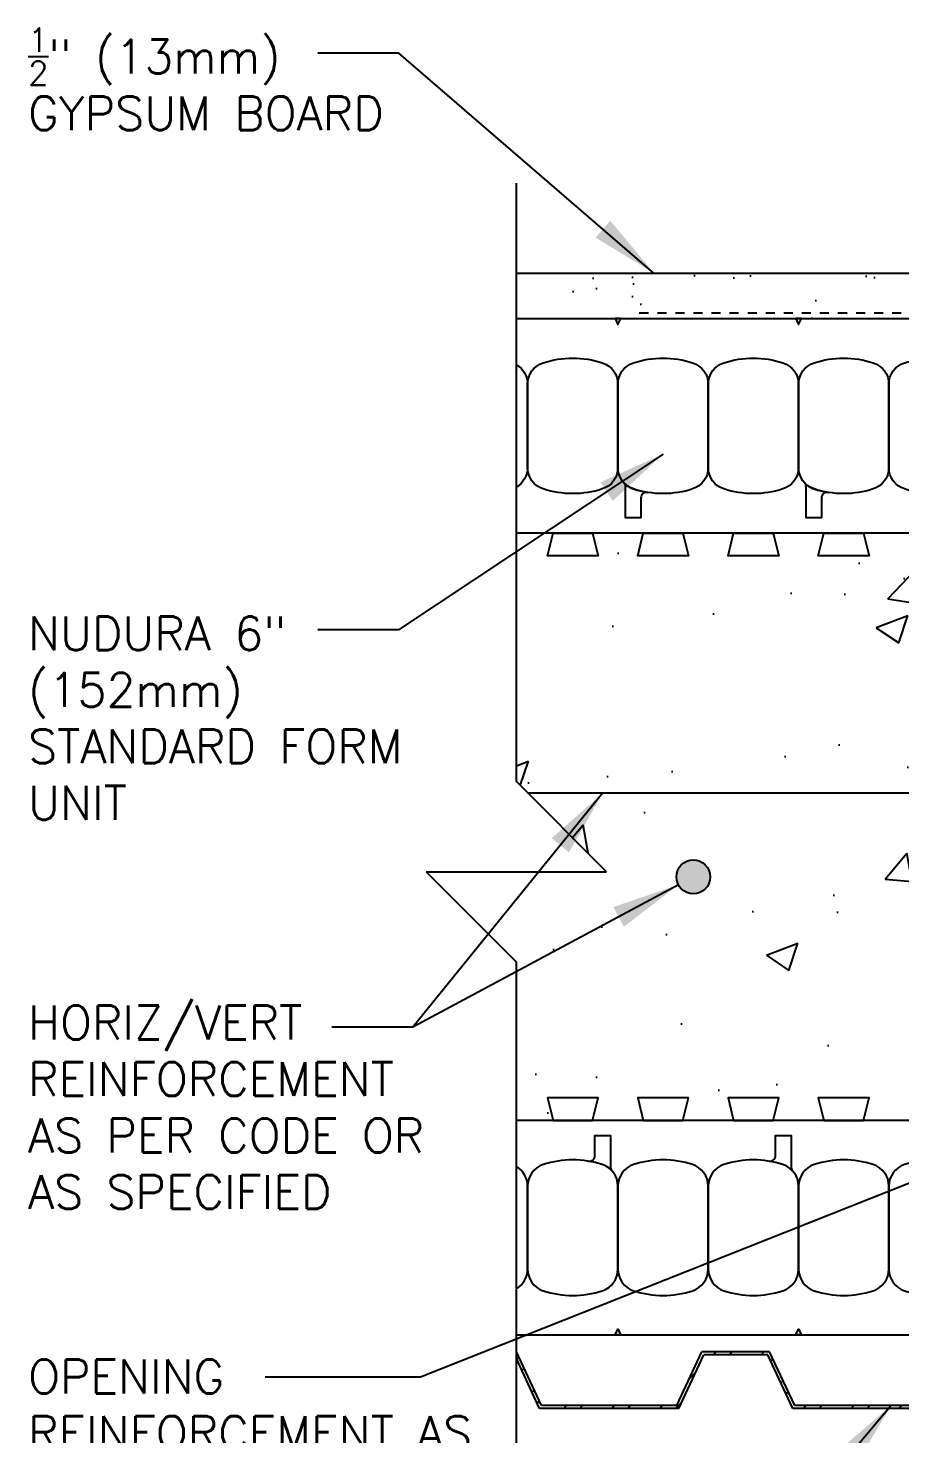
# Model space of a CAD drawing. Header units: inches. Extents: x 2883.8 to 2914.4, y 405.8 to 448.2.
# Drawn here: x 2884.03 to 2893.68, y 432.66 to 448.22 of the extents above; entities that cross this region are included whole.
import ezdxf

# ---------------------------------------------------------------- set-up
doc = ezdxf.new("R2010")
doc.units = ezdxf.units.IN
doc.header["$LTSCALE"] = 0.5
doc.header["$MEASUREMENT"] = 0
doc.linetypes.add('DASHED2', pattern=[0.375, 0.25, -0.125])
for name, color, linetype in [('HATCH', 12, 'CONTINUOUS'), ('LINE18', 9, 'CONTINUOUS'), ('line25', 2, 'CONTINUOUS'), ('LINE50', 5, 'CONTINUOUS'), ('LINE65', 3, 'CONTINUOUS'), ('LINE9', 9, 'CONTINUOUS'), ('TEXT', 4, 'CONTINUOUS')]:
    doc.layers.add(name, color=color, linetype=linetype)
doc.styles.add('DIM', font='romans.shx', dxfattribs={"width": 0.7})
doc.styles.get("Standard").update_dxf_attribs({"font": 'romans.shx'})
doc.dimstyles.new('ext_12', dxfattribs={"dimscale": 12, "dimtxt": 0.09375, "dimasz": 0.09375, "dimexe": 0.09375, "dimexo": 0.0625, "dimgap": 0.0625, "dimtad": 1, "dimdec": 1, "dimzin": 3, "dimdsep": 46, "dimlunit": 4, "dimtxsty": 'DIM', "dimcen": 0.09, "dimdle": 0.09375, "dimclrt": 4, "dimadec": 0, "dimazin": 0, "dimtfac": 1, "dimtdec": 1, "dimtmove": 2, "dimatfit": 3, "dimfxl": 0, "dimfrac": 2, "dimtolj": 1, "dimtzin": 0, "dimarcsym": 0})

msp = doc.modelspace()

# ---------------------------------------------------------------- hatches: boundary and pattern name
at = {"layer": 'HATCH'}
h = msp.add_hatch(dxfattribs=at)
h.set_pattern_fill('AR-SAND', color=256, scale=0.5, style=0)
h.set_pattern_definition([(37.5, (-2.1272, -14.42985), (-0.03149668, 0.96341188), [0, -0.76, 0, -0.85, 0, -0.8125]), (7.5, (-2.1272, -14.4298), (0.88488835, 1.41107303), [0, -0.41, 0, -0.685, 0, -0.2625]), (327.5, (-2.7422, -14.42985), (1.55707093, 0.00282953), [0, -0.25, 0, -0.9, 0, -1.175]), (317.5, (-2.7422, -14.4298), (1.5030633, 0.4388378), [0, -0.125, 0, -0.59, 0, -0.675])])
h.paths.add_polyline_path([(2891.3512501, 445.5065058), (2891.3512501, 445.0065058), (2900.562364, 445.0065058), (2902.0673073, 445.0065058), (2902.0673073, 445.5065058)])
h.paths.add_polyline_path([(2889.4373201, 445.5065058), (2889.4373201, 445.0065058), (2891.3512501, 445.0065058), (2891.3512501, 445.5065058)])
h = msp.add_hatch(dxfattribs=at)
h.set_pattern_fill('AR-CONC', color=256, scale=0.5)
h.set_pattern_definition([(50, (0, 0), (3.586301, -0.3137607), [0.375, -4.125]), (355, (0, 0), (-0.6937567, 3.7609607), [0.3, -3.3]), (100.45144, (0.299, -0.026), (2.8925442, 3.4472), [0.318701, -3.5057106]), (46.1842, (0, 1), (5.3362067, -0.8275964), [0.5625, -6.1875]), (96.63564, (0.4447, 0.931), (4.67331, 4.870593), [0.478052, -5.258569]), (351.18416, (0, 1), (4.67331, 4.870593), [0.45, -4.95]), (21, (0.5, 0.75), (2.9845353, -2.0130945), [0.375, -4.125]), (326, (0.5, 0.75), (1.2165767, 3.62575), [0.3, -3.3]), (71.45144, (0.7487, 0.5822), (4.201112, 1.6126558), [0.318701, -3.5057106]), (37.5, (0, 0), (0.0607993, 1.66446927), [0, -3.26, 0, -3.35, 0, -3.3125]), (7.5, (0, 0), (1.3153477, 1.9720586), [0, -1.91, 0, -3.185, 0, -1.2625]), (327.5, (-1.115, 0), (2.6691122, -0.11277436), [0, -1.25, 0, -3.9, 0, -5.175]), (317.5, (-1.615, 0), (2.9159308, 0.500525), [0, -1.625, 0, -2.59, 0, -3.675])])
h.paths.add_polyline_path([(2889.4373201, 442.6315058), (2889.84353, 442.6315058), (2889.781198, 442.3815058), (2890.34353, 442.3815058), (2890.281198, 442.6315058), (2890.84353, 442.6315058), (2890.781198, 442.3815058), (2891.34353, 442.3815058), (2891.281198, 442.6315058), (2891.84353, 442.6315058), (2891.781198, 442.3815058), (2892.34353, 442.3815058), (2892.281198, 442.6315058), (2892.84353, 442.6315058), (2892.781198, 442.3815058), (2893.34353, 442.3815058), (2893.281198, 442.6315058), (2893.84353, 442.6315058), (2893.781198, 442.3815058), (2894.34353, 442.3815058), (2894.281198, 442.6315058), (2894.84353, 442.6315058), (2894.781198, 442.3815058), (2895.34353, 442.3815058), (2895.281198, 442.6315058), (2896.1873648, 442.6315058), (2896.1873648, 442.569088), (2896.3123645, 442.569088), (2896.3123645, 442.3502884), (2896.2648646, 442.3502884), (2896.2314097, 442.3358599), (2896.2188725, 442.3016913), (2896.2326387, 442.2697135), (2896.2648646, 442.2565386), (2896.3123645, 442.2565386), (2896.3169559, 442.1778962), (2896.3441243, 442.1036413), (2896.3779774, 442.0567653), (2896.4216943, 442.0189204), (2896.4216943, 436.7441616), (2896.3708201, 436.6981502), (2896.334366, 436.640044), (2896.315123, 436.5745283), (2896.3123645, 436.5065433), (2896.2648646, 436.5065433), (2896.2326387, 436.4933684), (2896.2188725, 436.4613906), (2896.2314097, 436.427222), (2896.2648646, 436.4127935), (2896.3123645, 436.4127935), (2896.3123645, 436.193994), (2896.1873648, 436.193994), (2896.1873648, 436.1315058), (2895.281198, 436.1315058), (2895.34353, 436.3815058), (2894.781198, 436.3815058), (2894.84353, 436.1315058), (2894.281198, 436.1315058), (2894.34353, 436.3815058), (2893.781198, 436.3815058), (2893.84353, 436.1315058), (2893.281198, 436.1315058), (2893.34353, 436.3815058), (2892.781198, 436.3815058), (2892.84353, 436.1315058), (2892.281198, 436.1315058), (2892.34353, 436.3815058), (2891.781198, 436.3815058), (2891.84353, 436.1315058), (2891.281198, 436.1315058), (2891.34353, 436.3815058), (2890.781198, 436.3815058), (2890.84353, 436.1315058), (2890.281198, 436.1315058), (2890.34353, 436.3815058), (2889.781198, 436.3815058), (2889.84353, 436.1315058), (2889.4373201, 436.1315058), (2889.4373201, 437.8817097), (2888.4373201, 438.8817097), (2890.4373201, 438.8817097), (2889.4373201, 439.8817097)])
h.paths.add_polyline_path([(2896.9373633, 442.6315384), (2897.84353, 442.6315058), (2897.781198, 442.3815058), (2898.34353, 442.3815058), (2898.281198, 442.6315058), (2898.84353, 442.6315058), (2898.781198, 442.3815058), (2899.34353, 442.3815058), (2899.281198, 442.6315058), (2899.84353, 442.6315058), (2899.781198, 442.3815058), (2900.34353, 442.3815058), (2900.281198, 442.6315058), (2900.84353, 442.6315058), (2900.781198, 442.3815058), (2901.34353, 442.3815058), (2901.2811917, 442.6315313), (2901.562364, 442.6315384), (2901.562364, 436.1315058), (2901.281198, 436.1315058), (2901.34353, 436.3815058), (2900.781198, 436.3815058), (2900.84353, 436.1315058), (2900.281198, 436.1315058), (2900.34353, 436.3815058), (2899.781198, 436.3815058), (2899.84353, 436.1315058), (2899.281198, 436.1315058), (2899.34353, 436.3815058), (2898.781198, 436.3815058), (2898.84353, 436.1315058), (2898.281198, 436.1315058), (2898.34353, 436.3815058), (2897.781198, 436.3815058), (2897.84353, 436.1315058), (2896.9373633, 436.1315058), (2896.9373632, 436.193994), (2896.8123635, 436.193994), (2896.8123635, 436.4127935), (2896.8606354, 436.4128), (2896.893281, 436.4271824), (2896.9058633, 436.4605434), (2896.8926622, 436.4927961), (2896.8606357, 436.5065368), (2896.8123635, 436.5065433), (2896.8096011, 436.5745548), (2896.7903399, 436.6400931), (2896.7538559, 436.6982123), (2896.7029443, 436.7442224), (2896.7029443, 442.0188595), (2896.7467136, 442.0567249), (2896.7806031, 442.1036402), (2896.8077721, 442.1778955), (2896.8123635, 442.2565386), (2896.8598634, 442.2565386), (2896.89239, 442.2700114), (2896.9058633, 442.303851), (2896.8925453, 442.3366596), (2896.8598634, 442.3502884), (2896.8123635, 442.3502884), (2896.8123635, 442.569088), (2896.9373632, 442.569088)])
h = msp.add_hatch(dxfattribs=at)
h.set_pattern_fill('ANSI32', color=256)
h.paths.add_polyline_path([(2889.4373201, 433.495672), (2889.6950694, 432.9429267), (2891.2348863, 432.9429267), (2891.5122597, 433.5377558), (2892.2224428, 433.5377558), (2892.4998162, 432.9429267), (2894.0396331, 432.9429267), (2894.3170064, 433.5377558), (2895.0271895, 433.5377558), (2895.3045629, 432.9429267), (2896.8443798, 432.9429267), (2897.1217532, 433.5377558), (2897.8319363, 433.5377558), (2898.1093097, 432.9429267), (2899.6491266, 432.9429267), (2899.9264999, 433.5377558), (2900.636683, 433.5377558), (2900.9140564, 432.9429267), (2901.6839648, 432.9429267), (2901.6839648, 432.9741767), (2900.9339648, 432.9741767), (2900.6565915, 433.5690058), (2899.9065915, 433.5690058), (2899.6292181, 432.9741767), (2898.1292181, 432.9741767), (2897.8518447, 433.5690058), (2897.1018447, 433.5690058), (2896.8244714, 432.9741767), (2895.3244714, 432.9741767), (2895.047098, 433.5690058), (2894.297098, 433.5690058), (2894.0197246, 432.9741767), (2892.5197246, 432.9741767), (2892.2423512, 433.5690058), (2891.4923512, 433.5690058), (2891.2149779, 432.9741767), (2889.7149779, 432.9741767), (2889.4376045, 433.5690058), (2889.4373201, 433.5690058)])
at = {"layer": 'LINE65'}
msp.add_hatch(color=256, dxfattribs=at).paths.add_polyline_path([(2891.5842953, 438.8267093, 1), (2891.2092953, 438.8267093, 1)])

# ---------------------------------------------------------------- linework, layer by layer
at = {"layer": 'HATCH', "color": 4, "linetype": 'DASHED2', "ltscale": 0.5}
msp.add_line((2890.7990791, 445.0690058), (2901.593614, 445.0690058), dxfattribs=at)
at = {"layer": 'LINE18', "flags": 128}
msp.add_lwpolyline([(2902.1134249, 437.6915058), (2902.1134249, 445.5069136), (2889.4373201, 445.5069136)], dxfattribs=at)
at = {"layer": 'line25'}
for p, q in [((2901.562364, 442.6315058), (2889.4373201, 442.6315058)), ((2901.562364, 436.1315058), (2889.4373201, 436.1315058))]:
    msp.add_line(p, q, dxfattribs=at)
for points in [[(2890.281198, 442.6315058), (2890.34353, 442.3815058), (2889.781198, 442.3815058), (2889.84353, 442.6315058)], [(2891.281198, 442.6315058), (2891.34353, 442.3815058), (2890.781198, 442.3815058), (2890.84353, 442.6315058)], [(2892.281198, 442.6315058), (2892.34353, 442.3815058), (2891.781198, 442.3815058), (2891.84353, 442.6315058)], [(2893.281198, 442.6315058), (2893.34353, 442.3815058), (2892.781198, 442.3815058), (2892.84353, 442.6315058)], [(2890.281198, 436.1315058), (2890.34353, 436.3815058), (2889.781198, 436.3815058), (2889.84353, 436.1315058)], [(2891.281198, 436.1315058), (2891.34353, 436.3815058), (2890.781198, 436.3815058), (2890.84353, 436.1315058)], [(2892.281198, 436.1315058), (2892.34353, 436.3815058), (2891.781198, 436.3815058), (2891.84353, 436.1315058)], [(2893.281198, 436.1315058), (2893.34353, 436.3815058), (2892.781198, 436.3815058), (2892.84353, 436.1315058)]]:
    msp.add_lwpolyline(points, close=True, dxfattribs=at)
at = {"layer": 'LINE50'}
for p, q in [((2889.4373201, 445.0065058), (2901.562364, 445.0065058)), ((2889.4373201, 433.7565058), (2901.562364, 433.7565058))]:
    msp.add_line(p, q, dxfattribs=at)
at = {"layer": 'LINE65', "flags": 128}
msp.add_lwpolyline([(2889.5601856, 439.7588442), (2900.062364, 439.7588442)], dxfattribs=at)
at = {"layer": 'LINE65'}
msp.add_circle((2891.3967953, 438.8267093), 0.1875, dxfattribs=at)
at = {"layer": 'LINE9'}
for p, q in [((2889.4373201, 439.8817097), (2889.4373201, 446.5069136)), ((2890.4373201, 438.8817097), (2889.4373201, 439.8817097)), ((2888.4373201, 438.8817097), (2890.4373201, 438.8817097)), ((2888.4373201, 438.8817097), (2889.4373201, 437.8817097)), ((2889.4373201, 431.2565058), (2889.4373201, 437.8817097)), ((2889.4376045, 433.5690058), (2889.4373201, 433.5690058)), ((2889.7149779, 432.9741767), (2889.4376045, 433.5690058)), ((2891.2149779, 432.9741767), (2891.4923512, 433.5690058)), ((2891.2348863, 432.9429267), (2891.5122597, 433.5377558)), ((2892.2423512, 433.5690058), (2891.4923512, 433.5690058)), ((2892.2224428, 433.5377558), (2891.5122597, 433.5377558)), ((2892.4998162, 432.9429267), (2892.2224428, 433.5377558)), ((2892.5197246, 432.9741767), (2892.2423512, 433.5690058)), ((2889.6950694, 432.9429267), (2889.4373201, 433.495672)), ((2891.2348863, 432.9429267), (2889.6950694, 432.9429267)), ((2891.2149779, 432.9741767), (2889.7149779, 432.9741767)), ((2894.0396331, 432.9429267), (2892.4998162, 432.9429267)), ((2894.0197246, 432.9741767), (2892.5197246, 432.9741767))]:
    msp.add_line(p, q, dxfattribs=at)
for points in [[(2890.531114, 445.0065058), (2890.562364, 444.942021), (2890.593614, 445.0065058)], [(2892.531114, 445.0065058), (2892.562364, 444.942021), (2892.593614, 445.0065058)], [(2890.531114, 433.7565058), (2890.562364, 433.8209906), (2890.593614, 433.7565058)], [(2892.531114, 433.7565058), (2892.562364, 433.8209906), (2892.593614, 433.7565058)]]:
    msp.add_lwpolyline(points, close=True, dxfattribs=at)
for points in [[(2890.3892871, 443.1205521, -0.1576707808), (2889.7354409, 443.1205521, -0.3253046293), (2889.562364, 443.3584235), (2889.562364, 444.2795881, -0.3253046293), (2889.7354409, 444.5174596, -0.1576707808), (2890.3892871, 444.5174596, -0.3253046293), (2890.562364, 444.2795881), (2890.562364, 443.3584235, -0.3253046293)], [(2891.3892871, 443.1205521, -0.1576707808), (2890.7354409, 443.1205521, -0.3253046293), (2890.562364, 443.3584235), (2890.562364, 444.2795881, -0.3253046293), (2890.7354409, 444.5174596, -0.1576707808), (2891.3892871, 444.5174596, -0.3253046293), (2891.562364, 444.2795881), (2891.562364, 443.3584235, -0.3253046293)], [(2892.3892871, 443.1205521, -0.1576707808), (2891.7354409, 443.1205521, -0.3253046293), (2891.562364, 443.3584235), (2891.562364, 444.2795881, -0.3253046293), (2891.7354409, 444.5174596, -0.1576707808), (2892.3892871, 444.5174596, -0.3253046293), (2892.562364, 444.2795881), (2892.562364, 443.3584235, -0.3253046293)], [(2893.3892871, 443.1205521, -0.1576707808), (2892.7354409, 443.1205521, -0.3253046293), (2892.562364, 443.3584235), (2892.562364, 444.2795881, -0.3253046293), (2892.7354409, 444.5174596, -0.1576707808), (2893.3892871, 444.5174596, -0.3253046293), (2893.562364, 444.2795881), (2893.562364, 443.3584235, -0.3253046293)], [(2894.3892871, 443.1205521, -0.1576707808), (2893.7354409, 443.1205521, -0.3253046293), (2893.562364, 443.3584235), (2893.562364, 444.2795881, -0.3253046293), (2893.7354409, 444.5174596, -0.1576707808), (2894.3892871, 444.5174596, -0.3253046293), (2894.562364, 444.2795881), (2894.562364, 443.3584235, -0.3253046293)], [(2890.7354409, 443.1205521, 0.0372666955), (2890.8891363, 443.0832223, 0.463035607), (2890.8164465, 443.0215585), (2890.8164465, 442.7999602), (2890.6456148, 442.7999602), (2890.6456148, 443.1460535, 0.189002358), (2890.6289646, 443.1885275, 0.1284073578)], [(2892.7354409, 443.1205521, 0.0372666955), (2892.8891363, 443.0832223, 0.463035607), (2892.8164465, 443.0215585), (2892.8164465, 442.7999602), (2892.6456148, 442.7999602), (2892.6456148, 443.1460535, 0.189002358), (2892.6289646, 443.1885275, 0.1284073578)], [(2890.3892871, 435.6424596, 0.0372666955), (2890.2355917, 435.6797894, 0.463035607), (2890.3082816, 435.7414531), (2890.3082816, 435.9630515), (2890.4791133, 435.9630515), (2890.4791133, 435.6169582, 0.189002358), (2890.4957634, 435.5744842, 0.1284073578)], [(2892.3892871, 435.6424596, 0.0372666955), (2892.2355917, 435.6797894, 0.463035607), (2892.3082816, 435.7414531), (2892.3082816, 435.9630515), (2892.4791133, 435.9630515), (2892.4791133, 435.6169582, 0.189002358), (2892.4957634, 435.5744842, 0.1284073578)], [(2890.3892871, 435.6424596, 0.1576707808), (2889.7354409, 435.6424596, 0.3253046293), (2889.562364, 435.4045881), (2889.562364, 434.4834235, 0.3253046293), (2889.7354409, 434.2455521, 0.1576707808), (2890.3892871, 434.2455521, 0.3253046293), (2890.562364, 434.4834235), (2890.562364, 435.4045881, 0.3253046293)], [(2891.3892871, 435.6424596, 0.1576707808), (2890.7354409, 435.6424596, 0.3253046293), (2890.562364, 435.4045881), (2890.562364, 434.4834235, 0.3253046293), (2890.7354409, 434.2455521, 0.1576707808), (2891.3892871, 434.2455521, 0.3253046293), (2891.562364, 434.4834235), (2891.562364, 435.4045881, 0.3253046293)], [(2892.3892871, 435.6424596, 0.1576707808), (2891.7354409, 435.6424596, 0.3253046293), (2891.562364, 435.4045881), (2891.562364, 434.4834235, 0.3253046293), (2891.7354409, 434.2455521, 0.1576707808), (2892.3892871, 434.2455521, 0.3253046293), (2892.562364, 434.4834235), (2892.562364, 435.4045881, 0.3253046293)], [(2893.3892871, 435.6424596, 0.1576707808), (2892.7354409, 435.6424596, 0.3253046293), (2892.562364, 435.4045881), (2892.562364, 434.4834235, 0.3253046293), (2892.7354409, 434.2455521, 0.1576707808), (2893.3892871, 434.2455521, 0.3253046293), (2893.562364, 434.4834235), (2893.562364, 435.4045881, 0.3253046293)], [(2894.3892871, 435.6424596, 0.1576707808), (2893.7354409, 435.6424596, 0.3253046293), (2893.562364, 435.4045881), (2893.562364, 434.4834235, 0.3253046293), (2893.7354409, 434.2455521, 0.1576707808), (2894.3892871, 434.2455521, 0.3253046293), (2894.562364, 434.4834235), (2894.562364, 435.4045881, 0.3253046293)]]:
    msp.add_lwpolyline(points, format="xyb", close=True, dxfattribs=at)
for points in [[(2889.4373201, 444.4961199, -0.2680035884), (2889.562364, 444.2795881), (2889.562364, 443.3584235, -0.2680035884), (2889.4373201, 443.1418918, -0.2680035884)], [(2889.4373201, 434.2668918, 0.2680035884), (2889.562364, 434.4834235), (2889.562364, 435.4045881, 0.2680035884), (2889.4373201, 435.6211199, 0.2680035884)]]:
    msp.add_lwpolyline(points, format="xyb", dxfattribs=at)

# ---------------------------------------------------------------- texts
at = {"layer": 'TEXT', "char_height": 0.375, "attachment_point": 4}
for s, insert, width in [('\\A1;{\\H0.7x;\\S1/2;}" (13mm) GYPSUM BOARD', (2884.0310701, 447.6567203), 4.766563968), ('\\A1;NUDURA 6" (152mm) STANDARD FORM UNIT', (2884.0310701, 440.5844757), 5.499418326), ('HORIZ/VERT REINFORCEMENT AS PER CODE OR AS SPECIFIED', (2884.0310701, 436.2763443), 5.306727562), ('\\A1;OPENING REINFORCEMENT AS PER CODE OR AS SPECIFIED', (2884.0310701, 432.3585782), 5.40625)]:
    msp.add_mtext(s, dxfattribs=dict(at, insert=insert, width=width))

# ---------------------------------------------------------------- leaders
at = {"layer": 'TEXT'}
for points in [[(2890.9643224, 445.5069136), (2888.1345568, 447.9454181), (2887.2379947, 447.9454181)], [(2891.062364, 443.5065058), (2888.1342356, 441.5629714), (2887.2376734, 441.5629714)], [(2890.3967953, 439.7588442), (2888.2920848, 437.1640592), (2887.3955226, 437.1640592)], [(2891.2315047, 438.7381921), (2888.2920848, 437.1640592), (2887.3955226, 437.1640592)], [(2899.700832, 437.7836719), (2888.3754119, 433.2887556), (2886.6555265, 433.2887556)], [(2893.5877881, 432.975817), (2890.8837523, 429.7596113), (2888.6493449, 429.7596113)]]:
    msp.add_leader(points, dimstyle='ext_12', override={"dimasz": 0.0625, "dimgap": 0.0625, "dimtad": 0}, dxfattribs=at)

doc.saveas('drawing.dxf')
